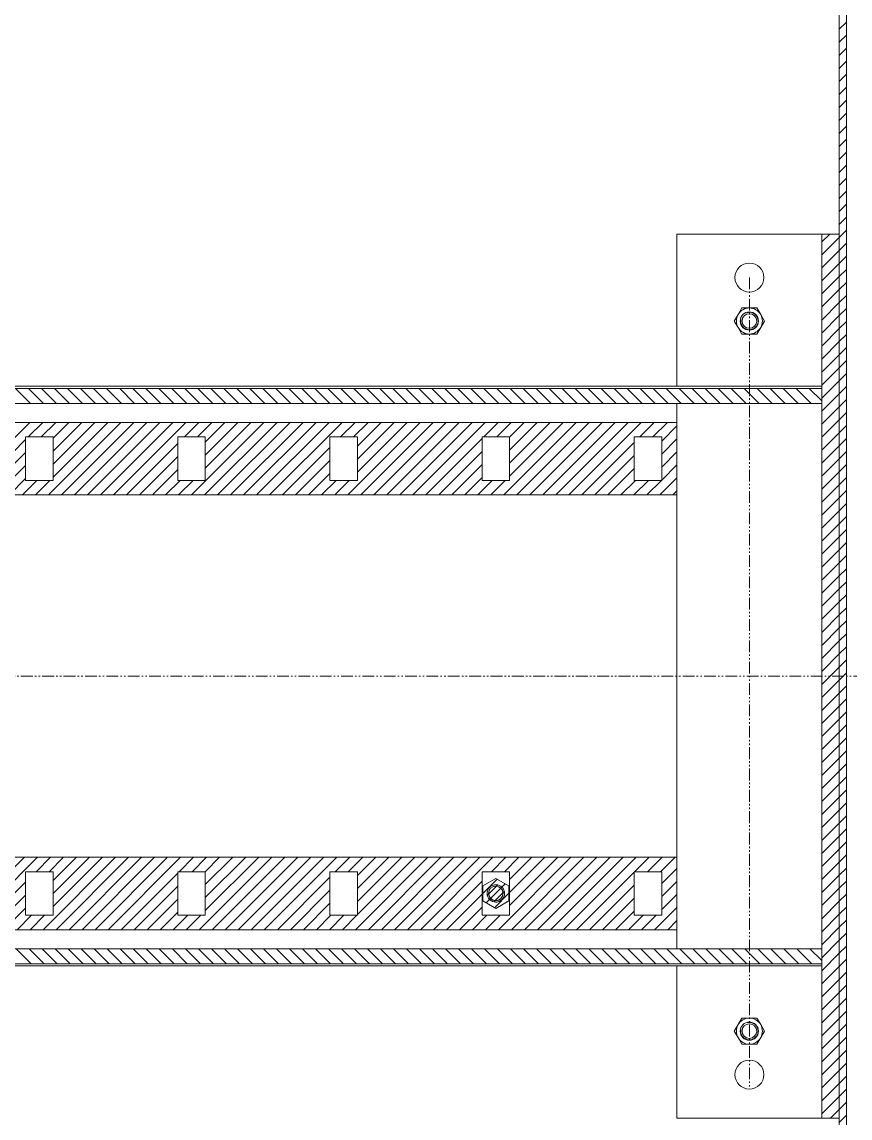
# Model space of a CAD drawing. Header units: millimetres. Extents: x 2179 to 44859, y 3478 to 159868.
# Drawn here: x 33999 to 34571, y 149118 to 149875 of the extents above; entities that cross this region are included whole.
import ezdxf

# ---------------------------------------------------------------- set-up
doc = ezdxf.new("R2010")
doc.units = ezdxf.units.MM
doc.linetypes.add('IMPORT-PHANTOM2', pattern=[14.732, 8.128, -1.524, 1.016, -1.524, 1.016, -1.524])
for name, color, linetype, lineweight in [('0-1', 7, 'IMPORT-PHANTOM2', 9), ('0-2', 7, 'Continuous', 9), ('2966-1_navrh dispozice stroju-HK_dwg-1', 7, 'Continuous', 9)]:
    doc.layers.add(name, color=color, linetype=linetype, lineweight=lineweight)

# ---------------------------------------------------------------- blocks, each defined once
blk = doc.blocks.new('2966-1_navrh dispozice stroju-HK_dwg__X1566-903141-1NP _ stroje - KOTVÍCÍ BODY')
at = {"layer": '0-2'}
for p, q in [((-26831.18, 18414.95), (-26836.18, 18419.95)), ((-26822.2, 18414.95), (-26827.2, 18419.95)), ((-26813.22, 18414.95), (-26818.22, 18419.95)), ((-26804.24, 18414.95), (-26809.24, 18419.95)), ((-26795.26, 18414.95), (-26800.26, 18419.95)), ((-26786.28, 18414.95), (-26791.28, 18419.95)), ((-26777.3, 18414.95), (-26782.3, 18419.95)), ((-26768.32, 18414.95), (-26773.32, 18419.95)), ((-26759.34, 18414.95), (-26764.34, 18419.95)), ((-26750.36, 18414.95), (-26755.36, 18419.95)), ((-26741.38, 18414.95), (-26746.38, 18419.95)), ((-26732.39, 18414.95), (-26737.39, 18419.95)), ((-26723.41, 18414.95), (-26728.41, 18419.95)), ((-26714.43, 18414.95), (-26719.43, 18419.95)), ((-26705.45, 18414.95), (-26710.45, 18419.95)), ((-26696.47, 18414.95), (-26701.47, 18419.95)), ((-26687.49, 18414.95), (-26692.49, 18419.95)), ((-26678.51, 18414.95), (-26683.51, 18419.95)), ((-26669.53, 18414.95), (-26674.53, 18419.95)), ((-26660.55, 18414.95), (-26665.55, 18419.95)), ((-26651.57, 18414.95), (-26656.57, 18419.95)), ((-26642.59, 18414.95), (-26647.59, 18419.95)), ((-26633.61, 18414.95), (-26638.61, 18419.95)), ((-26624.63, 18414.95), (-26629.63, 18419.95)), ((-26615.65, 18414.95), (-26620.65, 18419.95)), ((-26606.67, 18414.95), (-26611.67, 18419.95)), ((-26597.69, 18414.95), (-26602.69, 18419.95)), ((-26588.71, 18414.95), (-26593.71, 18419.95)), ((-26579.73, 18414.95), (-26584.73, 18419.95)), ((-26570.75, 18414.95), (-26575.75, 18419.95)), ((-26561.77, 18414.95), (-26566.77, 18419.95)), ((-26552.79, 18414.95), (-26557.79, 18419.95)), ((-26543.81, 18414.95), (-26548.81, 18419.95)), ((-26534.83, 18414.95), (-26539.83, 18419.95)), ((-26525.85, 18414.95), (-26530.85, 18419.95)), ((-26516.87, 18414.95), (-26521.87, 18419.95)), ((-26507.89, 18414.95), (-26512.89, 18419.95)), ((-26498.91, 18414.95), (-26503.91, 18419.95)), ((-26489.93, 18414.95), (-26494.93, 18419.95)), ((-26480.95, 18414.95), (-26485.95, 18419.95)), ((-26471.97, 18414.95), (-26476.97, 18419.95)), ((-26462.99, 18414.95), (-26467.99, 18419.95)), ((-26454.01, 18414.95), (-26459.01, 18419.95)), ((-26445.03, 18414.95), (-26450.03, 18419.95)), ((-26436.05, 18414.95), (-26441.05, 18419.95)), ((-26427.07, 18414.95), (-26432.07, 18419.95)), ((-26418.09, 18414.95), (-26423.09, 18419.95)), ((-26409.11, 18414.95), (-26414.11, 18419.95)), ((-26400.13, 18414.95), (-26405.13, 18419.95)), ((-26391.15, 18414.95), (-26396.15, 18419.95)), ((-26382.17, 18414.95), (-26387.17, 18419.95)), ((-26373.18, 18414.95), (-26378.18, 18419.95)), ((-26364.2, 18414.95), (-26369.2, 18419.95)), ((-26355.22, 18414.95), (-26360.22, 18419.95)), ((-26346.24, 18414.95), (-26351.24, 18419.95)), ((-26337.26, 18414.95), (-26342.26, 18419.95)), ((-26328.28, 18414.95), (-26333.28, 18419.95)), ((-26319.3, 18414.95), (-26324.3, 18419.95)), ((-26310.32, 18414.95), (-26315.32, 18419.95)), ((-26301.34, 18414.95), (-26306.34, 18419.95)), ((-26292.36, 18414.95), (-26297.36, 18419.95)), ((-26283.38, 18414.95), (-26288.38, 18419.95)), ((-26274.4, 18414.95), (-26279.4, 18419.95)), ((-26265.42, 18414.95), (-26270.42, 18419.95)), ((-26256.44, 18414.95), (-26261.44, 18419.95)), ((-26247.46, 18414.95), (-26252.46, 18419.95)), ((-26238.48, 18414.95), (-26243.48, 18419.95)), ((-26229.5, 18414.95), (-26234.5, 18419.95)), ((-26220.52, 18414.95), (-26225.52, 18419.95)), ((-26211.54, 18414.95), (-26216.54, 18419.95)), ((-26202.56, 18414.95), (-26207.56, 18419.95)), ((-26193.58, 18414.95), (-26198.58, 18419.95)), ((-26184.6, 18414.95), (-26189.6, 18419.95)), ((-26175.62, 18414.95), (-26180.62, 18419.95)), ((-26166.64, 18414.95), (-26171.64, 18419.95)), ((-26157.66, 18414.95), (-26162.66, 18419.95)), ((-26148.68, 18414.95), (-26153.68, 18419.95)), ((-26139.7, 18414.95), (-26144.7, 18419.95)), ((-26130.72, 18414.95), (-26135.72, 18419.95)), ((-26121.74, 18414.95), (-26126.74, 18419.95)), ((-26112.76, 18414.95), (-26117.76, 18419.95)), ((-26103.78, 18414.95), (-26108.78, 18419.95)), ((-26094.8, 18414.95), (-26099.8, 18419.95)), ((-26085.82, 18414.95), (-26090.82, 18419.95)), ((-26076.84, 18414.95), (-26081.84, 18419.95))]:
    blk.add_line(p, q, dxfattribs=at)
blk = doc.blocks.new('2966-1_navrh dispozice stroju-HK_dwg__X1575-903150-1NP _ stroje - KOTVÍCÍ BODY')
at = {"layer": '0-2'}
for p, q in [((-26196.78, 18394.73), (-26188.56, 18402.95)), ((-26196.78, 18385.75), (-26186.43, 18396.1)), ((-26196.78, 18376.77), (-26186.43, 18387.12)), ((-26196.78, 18367.79), (-26186.43, 18378.14)), ((-26196.78, 18358.81), (-26186.43, 18369.16)), ((-26196.78, 18349.83), (-26186.43, 18360.18)), ((-26196.78, 18340.85), (-26186.43, 18351.2)), ((-26196.78, 18331.87), (-26186.43, 18342.22)), ((-26196.78, 18322.89), (-26186.43, 18333.24)), ((-26196.78, 18313.9), (-26186.43, 18324.25)), ((-26196.78, 18304.92), (-26186.43, 18315.27)), ((-26196.78, 18295.94), (-26186.43, 18306.29)), ((-26196.78, 18286.96), (-26186.43, 18297.31)), ((-26196.78, 18277.98), (-26186.43, 18288.33)), ((-26196.78, 18269), (-26186.43, 18279.35)), ((-26196.78, 18260.02), (-26186.43, 18270.37)), ((-26196.78, 18251.04), (-26186.43, 18261.39)), ((-26196.78, 18242.06), (-26186.43, 18252.41)), ((-26196.78, 18233.08), (-26186.43, 18243.43)), ((-26196.78, 18224.1), (-26186.43, 18234.45)), ((-26196.78, 18215.12), (-26186.43, 18225.47)), ((-26196.78, 18206.14), (-26186.43, 18216.49)), ((-26196.78, 18197.16), (-26186.43, 18207.51)), ((-26196.78, 18188.18), (-26186.43, 18198.53)), ((-26196.78, 18179.2), (-26186.43, 18189.55)), ((-26196.78, 18170.22), (-26186.43, 18180.57)), ((-26196.78, 18161.24), (-26186.43, 18171.59)), ((-26196.78, 18152.26), (-26186.43, 18162.61)), ((-26196.78, 18143.28), (-26186.43, 18153.63)), ((-26196.78, 18134.3), (-26186.43, 18144.65)), ((-26196.78, 18125.32), (-26186.43, 18135.67)), ((-26196.78, 18116.34), (-26186.43, 18126.69)), ((-26196.78, 18107.36), (-26186.43, 18117.71)), ((-26196.78, 18098.38), (-26186.43, 18108.73)), ((-26196.78, 18089.4), (-26186.43, 18099.75)), ((-26196.78, 18080.42), (-26186.43, 18090.77)), ((-26196.78, 18071.44), (-26186.43, 18081.79)), ((-26196.78, 18062.46), (-26186.43, 18072.81)), ((-26196.78, 18053.48), (-26186.43, 18063.83)), ((-26196.78, 18044.5), (-26186.43, 18054.85)), ((-26196.78, 18035.52), (-26186.43, 18045.87)), ((-26196.78, 18026.54), (-26186.43, 18036.89)), ((-26196.78, 18017.56), (-26186.43, 18027.91)), ((-26196.78, 18008.58), (-26186.43, 18018.93)), ((-26196.78, 17999.6), (-26186.43, 18009.95)), ((-26196.78, 17990.62), (-26186.43, 18000.97)), ((-26196.78, 17981.64), (-26186.43, 17991.99)), ((-26196.78, 17972.66), (-26186.43, 17983.01)), ((-26196.78, 17963.67), (-26186.43, 17974.02)), ((-26196.78, 17954.69), (-26186.43, 17965.04)), ((-26196.78, 17945.71), (-26186.43, 17956.06)), ((-26196.78, 17936.73), (-26186.43, 17947.08)), ((-26196.78, 17927.75), (-26186.43, 17938.1)), ((-26196.78, 17918.77), (-26186.43, 17929.12)), ((-26196.78, 17909.79), (-26186.43, 17920.14)), ((-26196.78, 17900.81), (-26186.43, 17911.16)), ((-26196.78, 17891.83), (-26186.43, 17902.18)), ((-26196.78, 17882.85), (-26186.43, 17893.2)), ((-26196.78, 17873.87), (-26186.43, 17884.22)), ((-26196.78, 17864.89), (-26186.43, 17875.24)), ((-26196.78, 17855.91), (-26186.43, 17866.26)), ((-26196.78, 17846.93), (-26186.43, 17857.28))]:
    blk.add_line(p, q, dxfattribs=at)
blk = doc.blocks.new('2966-1_navrh dispozice stroju-HK_dwg__X1576-903151-1NP _ stroje - KOTVÍCÍ BODY')
at = {"layer": '0-2'}
for p, q in [((-26583.37, 18394.29), (-26574.71, 18402.95)), ((-26583.37, 18385.31), (-26573.02, 18395.66)), ((-26583.37, 18376.33), (-26573.02, 18386.68)), ((-26583.37, 18367.35), (-26573.02, 18377.7)), ((-26583.37, 18358.37), (-26573.02, 18368.72)), ((-26583.37, 18349.39), (-26573.02, 18359.74)), ((-26583.37, 18340.41), (-26573.02, 18350.76)), ((-26583.37, 18331.43), (-26573.02, 18341.78)), ((-26583.37, 18322.45), (-26573.02, 18332.8)), ((-26583.37, 18313.47), (-26573.02, 18323.82)), ((-26583.37, 18304.49), (-26573.02, 18314.84)), ((-26583.37, 18295.51), (-26573.02, 18305.86)), ((-26583.37, 18286.53), (-26573.02, 18296.88)), ((-26583.37, 18277.55), (-26573.02, 18287.9)), ((-26583.37, 18268.57), (-26573.02, 18278.92)), ((-26583.37, 18259.59), (-26573.02, 18269.94)), ((-26583.37, 18250.61), (-26573.02, 18260.96)), ((-26583.37, 18241.63), (-26573.02, 18251.98)), ((-26583.37, 18232.65), (-26573.02, 18243)), ((-26583.37, 18223.67), (-26573.02, 18234.02)), ((-26583.37, 18214.69), (-26573.02, 18225.04)), ((-26583.37, 18205.71), (-26573.02, 18216.06)), ((-26583.37, 18196.73), (-26573.02, 18207.08)), ((-26583.37, 18187.75), (-26573.02, 18198.1)), ((-26583.37, 18178.76), (-26573.02, 18189.11)), ((-26583.37, 18169.78), (-26573.02, 18180.13)), ((-26583.37, 18160.8), (-26573.02, 18171.15)), ((-26583.37, 18151.82), (-26573.02, 18162.17)), ((-26583.37, 18142.84), (-26573.02, 18153.19)), ((-26583.37, 18133.86), (-26573.02, 18144.21)), ((-26583.37, 18124.88), (-26573.02, 18135.23)), ((-26583.37, 18115.9), (-26573.02, 18126.25)), ((-26583.37, 18106.92), (-26573.02, 18117.27)), ((-26583.37, 18097.94), (-26573.02, 18108.29)), ((-26583.37, 18088.96), (-26573.02, 18099.31)), ((-26583.37, 18079.98), (-26573.02, 18090.33)), ((-26583.37, 18071), (-26573.02, 18081.35)), ((-26583.37, 18062.02), (-26573.02, 18072.37)), ((-26583.37, 18053.04), (-26573.02, 18063.39)), ((-26583.37, 18044.06), (-26573.02, 18054.41)), ((-26583.37, 18035.08), (-26573.02, 18045.43)), ((-26583.37, 18026.1), (-26573.02, 18036.45)), ((-26583.37, 18017.12), (-26573.02, 18027.47)), ((-26583.37, 18008.14), (-26573.02, 18018.49)), ((-26583.37, 17999.16), (-26573.02, 18009.51)), ((-26583.37, 17990.18), (-26573.02, 18000.53)), ((-26583.37, 17981.2), (-26573.02, 17991.55)), ((-26583.37, 17972.22), (-26573.02, 17982.57)), ((-26583.37, 17963.24), (-26573.02, 17973.59)), ((-26583.37, 17954.26), (-26573.02, 17964.61)), ((-26583.37, 17945.28), (-26573.02, 17955.63)), ((-26583.37, 17936.3), (-26573.02, 17946.65)), ((-26583.37, 17927.32), (-26573.02, 17937.67)), ((-26583.37, 17918.34), (-26573.02, 17928.69)), ((-26583.37, 17909.36), (-26573.02, 17919.71)), ((-26583.37, 17900.38), (-26573.02, 17910.73)), ((-26583.37, 17891.4), (-26573.02, 17901.75)), ((-26583.37, 17882.42), (-26573.02, 17892.77)), ((-26583.37, 17873.44), (-26573.02, 17883.79)), ((-26583.37, 17864.46), (-26573.02, 17874.81)), ((-26583.37, 17855.48), (-26573.02, 17865.83)), ((-26583.37, 17846.5), (-26573.02, 17856.85))]:
    blk.add_line(p, q, dxfattribs=at)
blk = doc.blocks.new('2966-1_navrh dispozice stroju-HK_dwg__X1577-903152-1NP _ stroje - KOTVÍCÍ BODY')
at = {"layer": '0-2'}
for p, q in [((-26675.49, 18402.95), (-26687.49, 18414.95)), ((-26666.51, 18402.95), (-26678.51, 18414.95)), ((-26657.53, 18402.95), (-26669.53, 18414.95)), ((-26648.55, 18402.95), (-26660.55, 18414.95)), ((-26639.57, 18402.95), (-26651.57, 18414.95)), ((-26630.59, 18402.95), (-26642.59, 18414.95)), ((-26621.61, 18402.95), (-26633.61, 18414.95)), ((-26612.63, 18402.95), (-26624.63, 18414.95)), ((-26603.65, 18402.95), (-26615.65, 18414.95)), ((-26594.67, 18402.95), (-26606.67, 18414.95)), ((-26585.69, 18402.95), (-26597.69, 18414.95)), ((-26576.71, 18402.95), (-26588.71, 18414.95)), ((-26567.73, 18402.95), (-26579.73, 18414.95)), ((-26558.75, 18402.95), (-26570.75, 18414.95)), ((-26549.77, 18402.95), (-26561.77, 18414.95)), ((-26540.79, 18402.95), (-26552.79, 18414.95)), ((-26531.81, 18402.95), (-26543.81, 18414.95)), ((-26522.83, 18402.95), (-26534.83, 18414.95)), ((-26513.85, 18402.95), (-26525.85, 18414.95)), ((-26504.87, 18402.95), (-26516.87, 18414.95)), ((-26495.89, 18402.95), (-26507.89, 18414.95)), ((-26486.91, 18402.95), (-26498.91, 18414.95)), ((-26477.93, 18402.95), (-26489.93, 18414.95)), ((-26468.95, 18402.95), (-26480.95, 18414.95)), ((-26459.97, 18402.95), (-26471.97, 18414.95)), ((-26450.99, 18402.95), (-26462.99, 18414.95)), ((-26442.01, 18402.95), (-26454.01, 18414.95)), ((-26433.03, 18402.95), (-26445.03, 18414.95)), ((-26424.05, 18402.95), (-26436.05, 18414.95)), ((-26415.07, 18402.95), (-26427.07, 18414.95)), ((-26406.09, 18402.95), (-26418.09, 18414.95)), ((-26397.11, 18402.95), (-26409.11, 18414.95)), ((-26388.13, 18402.95), (-26400.13, 18414.95)), ((-26379.15, 18402.95), (-26391.15, 18414.95)), ((-26370.17, 18402.95), (-26382.17, 18414.95)), ((-26361.18, 18402.95), (-26373.18, 18414.95)), ((-26352.2, 18402.95), (-26364.2, 18414.95)), ((-26343.22, 18402.95), (-26355.22, 18414.95)), ((-26334.24, 18402.95), (-26346.24, 18414.95)), ((-26325.26, 18402.95), (-26337.26, 18414.95)), ((-26316.28, 18402.95), (-26328.28, 18414.95)), ((-26307.3, 18402.95), (-26319.3, 18414.95)), ((-26298.32, 18402.95), (-26310.32, 18414.95)), ((-26289.34, 18402.95), (-26301.34, 18414.95)), ((-26280.36, 18402.95), (-26292.36, 18414.95)), ((-26271.38, 18402.95), (-26283.38, 18414.95)), ((-26262.4, 18402.95), (-26274.4, 18414.95)), ((-26253.42, 18402.95), (-26265.42, 18414.95)), ((-26244.44, 18402.95), (-26256.44, 18414.95)), ((-26235.46, 18402.95), (-26247.46, 18414.95)), ((-26226.48, 18402.95), (-26238.48, 18414.95)), ((-26217.5, 18402.95), (-26229.5, 18414.95)), ((-26208.52, 18402.95), (-26220.52, 18414.95)), ((-26199.54, 18402.95), (-26211.54, 18414.95)), ((-26190.56, 18402.95), (-26202.56, 18414.95)), ((-26181.58, 18402.95), (-26193.58, 18414.95)), ((-26172.6, 18402.95), (-26184.6, 18414.95)), ((-26163.62, 18402.95), (-26175.62, 18414.95)), ((-26154.64, 18402.95), (-26166.64, 18414.95)), ((-26145.66, 18402.95), (-26157.66, 18414.95)), ((-26136.68, 18402.95), (-26148.68, 18414.95)), ((-26127.7, 18402.95), (-26139.7, 18414.95)), ((-26118.72, 18402.95), (-26130.72, 18414.95)), ((-26109.74, 18402.95), (-26121.74, 18414.95)), ((-26100.76, 18402.95), (-26112.76, 18414.95)), ((-26091.78, 18402.95), (-26103.78, 18414.95)), ((-26082.8, 18402.95), (-26094.8, 18414.95)), ((-26079.9, 18409.03), (-26085.82, 18414.95)), ((-26684.47, 18402.95), (-26689.9, 18408.37))]:
    blk.add_line(p, q, dxfattribs=at)
blk = doc.blocks.new('2966-1_navrh dispozice stroju-HK_dwg__X1587-903162-1NP _ stroje - KOTVÍCÍ BODY')
at = {"layer": '0-2'}
for p, q in [((-26249.9, 18291.66), (-26259.9, 18301.66)), ((-26241.7, 18292.45), (-26252.2, 18302.95)), ((-26232.72, 18292.45), (-26243.22, 18302.95)), ((-26223.74, 18292.45), (-26234.24, 18302.95)), ((-26209.9, 18287.58), (-26225.26, 18302.95)), ((-26209.9, 18296.56), (-26216.28, 18302.95)), ((-26249.9, 18282.68), (-26259.9, 18292.68)), ((-26249.9, 18273.7), (-26259.9, 18283.7)), ((-26209.9, 18278.6), (-26219.9, 18288.6)), ((-26209.9, 18224.72), (-26259.9, 18274.72)), ((-26209.9, 18269.62), (-26219.9, 18279.62)), ((-26209.9, 18233.7), (-26249.65, 18273.45)), ((-26209.9, 18242.68), (-26240.67, 18273.45)), ((-26209.9, 18251.66), (-26231.68, 18273.45)), ((-26209.9, 18260.64), (-26222.7, 18273.45)), ((-26209.9, 18215.74), (-26259.9, 18265.74)), ((-26209.9, 18206.76), (-26259.9, 18256.76)), ((-26209.9, 18197.78), (-26259.9, 18247.78)), ((-26209.9, 18188.8), (-26259.9, 18238.8)), ((-26209.9, 18179.82), (-26259.9, 18229.82)), ((-26226.51, 18187.45), (-26259.9, 18220.84)), ((-26235.49, 18187.45), (-26259.9, 18211.86)), ((-26244.47, 18187.45), (-26259.9, 18202.88)), ((-26249.9, 18183.9), (-26259.9, 18193.9)), ((-26249.9, 18174.92), (-26259.9, 18184.92)), ((-26209.9, 18125.94), (-26259.9, 18175.94)), ((-26209.9, 18170.84), (-26219.9, 18180.84)), ((-26209.9, 18134.92), (-26243.43, 18168.45)), ((-26209.9, 18143.9), (-26234.45, 18168.45)), ((-26209.9, 18152.88), (-26225.47, 18168.45)), ((-26209.9, 18161.86), (-26219.9, 18171.86)), ((-26209.9, 18116.96), (-26259.9, 18166.96)), ((-26209.9, 18107.98), (-26259.9, 18157.98)), ((-26209.9, 18099), (-26259.9, 18149)), ((-26209.9, 18090.02), (-26259.9, 18140.02)), ((-26209.9, 18081.04), (-26259.9, 18131.04)), ((-26220.29, 18082.45), (-26259.9, 18122.06)), ((-26229.27, 18082.45), (-26259.9, 18113.08)), ((-26238.25, 18082.45), (-26259.9, 18104.1)), ((-26247.23, 18082.45), (-26259.9, 18095.12)), ((-26249.9, 18076.14), (-26259.9, 18086.14)), ((-26209.9, 18072.06), (-26219.9, 18082.06)), ((-26249.9, 18067.16), (-26259.9, 18077.16)), ((-26209.9, 18063.08), (-26219.9, 18073.08)), ((-26209.9, 18018.18), (-26259.9, 18068.18)), ((-26209.9, 18027.16), (-26246.19, 18063.45)), ((-26209.9, 18036.14), (-26237.21, 18063.45)), ((-26209.9, 18045.12), (-26228.23, 18063.45)), ((-26209.9, 18054.1), (-26219.9, 18064.1)), ((-26209.9, 18009.2), (-26259.9, 18059.2)), ((-26209.9, 18000.22), (-26259.9, 18050.22)), ((-26209.9, 17991.24), (-26259.9, 18041.24)), ((-26209.9, 17982.26), (-26259.9, 18032.26)), ((-26209.9, 17973.27), (-26259.9, 18023.27)), ((-26223.05, 17977.45), (-26259.9, 18014.29)), ((-26232.03, 17977.45), (-26259.9, 18005.31)), ((-26241.01, 17977.45), (-26259.9, 17996.33)), ((-26249.9, 17977.35), (-26259.9, 17987.35)), ((-26249.9, 17968.37), (-26259.9, 17978.37)), ((-26209.9, 17964.29), (-26219.9, 17974.29)), ((-26249.9, 17959.39), (-26259.9, 17969.39)), ((-26209.9, 17955.31), (-26219.9, 17965.31)), ((-26209.9, 17910.41), (-26259.9, 17960.41)), ((-26209.9, 17919.39), (-26248.95, 17958.45)), ((-26209.9, 17928.37), (-26239.97, 17958.45)), ((-26209.9, 17937.35), (-26230.99, 17958.45)), ((-26209.9, 17946.33), (-26222.01, 17958.45)), ((-26209.9, 17901.43), (-26259.9, 17951.43)), ((-26209.9, 17892.45), (-26259.9, 17942.45)), ((-26209.9, 17883.47), (-26259.9, 17933.47)), ((-26209.9, 17874.49), (-26259.9, 17924.49)), ((-26209.9, 17865.51), (-26259.9, 17915.51)), ((-26225.82, 17872.45), (-26259.9, 17906.53)), ((-26234.8, 17872.45), (-26259.9, 17897.55)), ((-26243.78, 17872.45), (-26259.9, 17888.57)), ((-26249.9, 17869.59), (-26259.9, 17879.59)), ((-26249.9, 17860.61), (-26259.9, 17870.61)), ((-26209.9, 17856.53), (-26219.9, 17866.53)), ((-26209.9, 17811.63), (-26259.9, 17861.63)), ((-26209.9, 17802.65), (-26259.9, 17852.65)), ((-26209.9, 17820.61), (-26242.74, 17853.45)), ((-26209.9, 17829.59), (-26233.76, 17853.45)), ((-26209.9, 17838.57), (-26224.78, 17853.45)), ((-26209.9, 17847.55), (-26219.9, 17857.55))]:
    blk.add_line(p, q, dxfattribs=at)
blk = doc.blocks.new('2966-1_navrh dispozice stroju-HK_dwg__X1589-903164-1NP _ stroje - KOTVÍCÍ BODY')
at = {"layer": '0-2'}
for p, q in [((-26547.03, 18292.45), (-26557.53, 18302.95)), ((-26538.05, 18292.45), (-26548.55, 18302.95)), ((-26529.07, 18292.45), (-26539.57, 18302.95)), ((-26520.09, 18292.45), (-26530.59, 18302.95)), ((-26509.9, 18291.24), (-26521.61, 18302.95)), ((-26509.9, 18300.22), (-26512.63, 18302.95)), ((-26549.9, 18286.33), (-26559.9, 18296.33)), ((-26509.9, 18282.26), (-26519.9, 18292.26)), ((-26549.9, 18277.35), (-26559.9, 18287.35)), ((-26509.9, 18273.27), (-26519.9, 18283.27)), ((-26509.9, 18228.37), (-26559.9, 18278.37)), ((-26509.9, 18264.29), (-26519.9, 18274.29)), ((-26509.9, 18219.39), (-26559.9, 18269.39)), ((-26509.9, 18237.35), (-26545.99, 18273.45)), ((-26509.9, 18246.33), (-26537.01, 18273.45)), ((-26509.9, 18255.31), (-26528.03, 18273.45)), ((-26509.9, 18210.41), (-26559.9, 18260.41)), ((-26509.9, 18201.43), (-26559.9, 18251.43)), ((-26509.9, 18192.45), (-26559.9, 18242.45)), ((-26509.9, 18183.47), (-26559.9, 18233.47)), ((-26522.86, 18187.45), (-26559.9, 18224.49)), ((-26531.84, 18187.45), (-26559.9, 18215.51)), ((-26540.82, 18187.45), (-26559.9, 18206.53)), ((-26549.8, 18187.45), (-26559.9, 18197.55)), ((-26549.9, 18178.57), (-26559.9, 18188.57)), ((-26509.9, 18174.49), (-26519.9, 18184.49)), ((-26549.9, 18169.59), (-26559.9, 18179.59)), ((-26509.9, 18120.61), (-26559.9, 18170.61)), ((-26509.9, 18129.59), (-26548.76, 18168.45)), ((-26509.9, 18138.57), (-26539.78, 18168.45)), ((-26509.9, 18147.55), (-26530.8, 18168.45)), ((-26509.9, 18156.53), (-26521.82, 18168.45)), ((-26509.9, 18165.51), (-26519.9, 18175.51)), ((-26509.9, 18111.63), (-26559.9, 18161.63)), ((-26509.9, 18102.65), (-26559.9, 18152.65)), ((-26509.9, 18093.67), (-26559.9, 18143.67)), ((-26509.9, 18084.69), (-26559.9, 18134.69)), ((-26509.9, 18075.71), (-26559.9, 18125.71)), ((-26525.62, 18082.45), (-26559.9, 18116.73)), ((-26534.6, 18082.45), (-26559.9, 18107.75)), ((-26543.58, 18082.45), (-26559.9, 18098.77)), ((-26549.9, 18079.79), (-26559.9, 18089.79)), ((-26549.9, 18070.81), (-26559.9, 18080.81)), ((-26509.9, 18021.83), (-26559.9, 18071.83)), ((-26509.9, 18066.73), (-26519.9, 18076.73)), ((-26509.9, 18012.85), (-26559.9, 18062.85)), ((-26509.9, 18030.81), (-26542.54, 18063.45)), ((-26509.9, 18039.79), (-26533.56, 18063.45)), ((-26509.9, 18048.77), (-26524.58, 18063.45)), ((-26509.9, 18057.75), (-26519.9, 18067.75)), ((-26509.9, 18003.87), (-26559.9, 18053.87)), ((-26509.9, 17994.89), (-26559.9, 18044.89)), ((-26509.9, 17985.91), (-26559.9, 18035.91)), ((-26509.9, 17976.93), (-26559.9, 18026.93)), ((-26509.9, 17967.95), (-26559.9, 18017.95)), ((-26528.38, 17977.45), (-26559.9, 18008.97)), ((-26537.36, 17977.45), (-26559.9, 17999.99)), ((-26546.34, 17977.45), (-26559.9, 17991.01)), ((-26549.9, 17972.03), (-26559.9, 17982.03)), ((-26549.9, 17963.04), (-26559.9, 17973.04)), ((-26509.9, 17914.06), (-26559.9, 17964.06)), ((-26509.9, 17958.97), (-26519.9, 17968.97)), ((-26509.9, 17923.04), (-26545.3, 17958.45)), ((-26509.9, 17932.03), (-26536.32, 17958.45)), ((-26509.9, 17941.01), (-26527.34, 17958.45)), ((-26509.9, 17949.99), (-26519.9, 17959.99)), ((-26509.9, 17905.08), (-26559.9, 17955.08)), ((-26509.9, 17896.1), (-26559.9, 17946.1)), ((-26509.9, 17887.12), (-26559.9, 17937.12)), ((-26509.9, 17878.14), (-26559.9, 17928.14)), ((-26509.9, 17869.16), (-26559.9, 17919.16)), ((-26522.16, 17872.45), (-26559.9, 17910.18)), ((-26531.14, 17872.45), (-26559.9, 17901.2)), ((-26540.12, 17872.45), (-26559.9, 17892.22)), ((-26549.11, 17872.45), (-26559.9, 17883.24)), ((-26549.9, 17864.26), (-26559.9, 17874.26)), ((-26509.9, 17860.18), (-26519.9, 17870.18)), ((-26549.9, 17855.28), (-26559.9, 17865.28)), ((-26509.9, 17851.2), (-26519.9, 17861.2)), ((-26509.9, 17806.3), (-26559.9, 17856.3)), ((-26509.9, 17815.28), (-26548.07, 17853.45)), ((-26509.9, 17824.26), (-26539.09, 17853.45)), ((-26509.9, 17833.24), (-26530.11, 17853.45)), ((-26509.9, 17842.22), (-26521.12, 17853.45))]:
    blk.add_line(p, q, dxfattribs=at)
blk = doc.blocks.new('2966-1_navrh dispozice stroju-HK_dwg__X1606-903181-1NP _ stroje - KOTVÍCÍ BODY')
at = {"layer": '0-2'}
for p, q in [((-26238.5, 18181.48), (-26241.51, 18184.49)), ((-26225.05, 18177.01), (-26234.99, 18186.95)), ((-26234.95, 18168.95), (-26244.8, 18178.8)), ((-26228.34, 18171.32), (-26231.36, 18174.34))]:
    blk.add_line(p, q, dxfattribs=at)
blk = doc.blocks.new('2966-1_navrh dispozice stroju-HK_dwg__X1607-903182-1NP _ stroje - KOTVÍCÍ BODY')
at = {"layer": '0-2'}
for p, q in [((-26229.08, 18176.55), (-26236.29, 18183.76)), ((-26233.61, 18172.1), (-26240.75, 18179.24)), ((-26230.69, 18173.67), (-26239.17, 18182.15))]:
    blk.add_line(p, q, dxfattribs=at)
blk = doc.blocks.new('2966-1_navrh dispozice stroju-HK_dwg-867852-1NP _ stroje - KOTVÍCÍ BODY')
at = {"layer": '0-1'}
for p, q in [((-13033.83, 29530.57), (-14683.48, 26786.21)), ((-13394.2, 29464.83), (-12914.24, 29176.32))]:
    blk.add_line(p, q, dxfattribs=at)
at = {"layer": '0-2'}
for p, q in [((-13304.16, 29469.05), (-14849.74, 26897.82)), ((-12961.33, 29262.97), (-13601.72, 28197.63)), ((-13034.28, 29190.14), (-13023.03, 29183.38))]:
    blk.add_line(p, q, dxfattribs=at)
at = {"layer": '0-2', "flags": 128}
for points in [[(-13766.79, 29766.97), (-12481.18, 28994.18), (-12483.76, 28989.9), (-13769.37, 29762.69)], [(-12871.34, 29208.87), (-13394.15, 29523.14), (-13387.97, 29533.43), (-12865.16, 29219.16)], [(-13302.85, 29468.26), (-14848.43, 26897.04), (-14839.56, 26891.7), (-13293.98, 29462.93)], [(-13363.45, 29440.29), (-13368.65, 29440.38), (-13373.84, 29440.47), (-13376.36, 29445.01), (-13378.88, 29449.56), (-13376.2, 29454.01), (-13373.53, 29458.47), (-13368.33, 29458.38), (-13363.13, 29458.28), (-13360.62, 29453.74), (-13358.1, 29449.19), (-13360.77, 29444.74)], [(-13340.88, 29340.02), (-13331.09, 29356.31), (-13305.38, 29340.85), (-13315.17, 29324.57)], [(-14508.22, 26692.54), (-12962.64, 29263.76), (-12971.51, 29269.09), (-14517.09, 26697.87)], [(-13394.98, 29250.03), (-13385.19, 29266.32), (-13359.47, 29250.86), (-13369.26, 29234.58)], [(-12943.49, 29187.84), (-12948.68, 29187.93), (-12953.88, 29188.02), (-12956.39, 29192.57), (-12958.91, 29197.12), (-12956.24, 29201.57), (-12953.56, 29206.02), (-12948.36, 29205.93), (-12943.17, 29205.84), (-12940.65, 29201.29), (-12938.13, 29196.75), (-12940.81, 29192.3)], [(-13083.76, 29185.47), (-13073.97, 29201.75), (-13048.26, 29186.29), (-13058.05, 29170.01)], [(-13449.07, 29160.04), (-13439.28, 29176.32), (-13413.57, 29160.87), (-13423.36, 29144.58)], [(-13137.85, 29095.47), (-13128.06, 29111.76), (-13102.35, 29096.3), (-13112.14, 29080.02)], [(-13111.2, 29090.53), (-13111.01, 29100.92), (-13119.92, 29106.28), (-13129.01, 29101.24), (-13129.19, 29090.85), (-13120.29, 29085.5)], [(-13503.17, 29070.05), (-13493.38, 29086.33), (-13467.67, 29070.87), (-13477.45, 29054.59)], [(-13191.95, 29005.48), (-13182.16, 29021.76), (-13156.45, 29006.31), (-13166.24, 28990.02)], [(-13557.26, 28980.05), (-13547.47, 28996.34), (-13521.76, 28980.88), (-13531.55, 28964.6)], [(-13246.04, 28915.49), (-13236.26, 28931.77), (-13210.54, 28916.32), (-13220.33, 28900.03)], [(-13300.14, 28825.49), (-13290.35, 28841.78), (-13264.64, 28826.32), (-13274.43, 28810.04)]]:
    blk.add_lwpolyline(points, close=True, dxfattribs=at)
for points in [[(-13394.15, 29523.14), (-13445.67, 29437.43), (-13355.68, 29383.34)], [(-13345.5, 29377.22), (-13334.25, 29370.46), (-13291.4, 29344.7), (-14004.43, 28158.51), (-14013, 28163.66), (-14008.62, 28170.95), (-14034.33, 28186.4), (-14038.71, 28179.12), (-14047.28, 28184.27), (-13334.25, 29370.46)], [(-13291.4, 29344.7), (-13077.13, 29215.9), (-13034.28, 29190.14), (-13747.3, 28003.95), (-13755.87, 28009.1), (-13751.5, 28016.39), (-13777.21, 28031.84), (-13781.59, 28024.56), (-13790.16, 28029.71), (-13077.13, 29215.9)], [(-13012.85, 29177.26), (-12922.86, 29123.17), (-12871.34, 29208.87)]]:
    blk.add_lwpolyline(points, dxfattribs=at)
at = {"layer": '0-2'}
for centre, radius in [((-13394.2, 29464.83), 10), ((-13368.49, 29449.38), 6.28), ((-13368.49, 29449.38), 5.05), ((-12948.52, 29196.93), 6.28), ((-12948.52, 29196.93), 5.05), ((-12922.81, 29181.48), 10), ((-13120.1, 29095.89), 6), ((-13120.1, 29095.89), 5.05)]:
    blk.add_circle(centre, radius, dxfattribs=at)
for centre, radius, start, end in [((-13368.49, 29449.38), 9, 148.98964, 208.98964), ((-13368.49, 29449.38), 9, 88.98964, 148.98964), ((-13368.49, 29449.38), 6, 223.98964, 163.98964), ((-13368.49, 29449.38), 9, 28.98964, 88.98964), ((-13368.49, 29449.38), 9, 328.98964, 28.98964), ((-13368.49, 29449.38), 9, 208.98964, 268.98964), ((-13368.49, 29449.38), 9, 268.98964, 328.98964), ((-12948.52, 29196.93), 9, 88.98964, 148.98964), ((-12948.52, 29196.93), 9, 28.98964, 88.98964), ((-12948.52, 29196.93), 9, 148.98964, 208.98964), ((-12948.52, 29196.93), 6, 223.98964, 163.98964), ((-12948.52, 29196.93), 9, 328.98964, 28.98964), ((-12948.52, 29196.93), 9, 208.98964, 268.98964), ((-12948.52, 29196.93), 9, 268.98964, 328.98964), ((-13120.1, 29095.89), 6, 223.98964, 163.98964), ((-13120.1, 29095.89), 4.93, 223.98964, 163.98964)]:
    blk.add_arc(centre, radius, start, end, dxfattribs=at)
at = {"rotation": 328.989640494807}
for name in ['2966-1_navrh dispozice stroju-HK_dwg__X1566-903141-1NP _ stroje - KOTVÍCÍ BODY', '2966-1_navrh dispozice stroju-HK_dwg__X1577-903152-1NP _ stroje - KOTVÍCÍ BODY', '2966-1_navrh dispozice stroju-HK_dwg__X1576-903151-1NP _ stroje - KOTVÍCÍ BODY', '2966-1_navrh dispozice stroju-HK_dwg__X1589-903164-1NP _ stroje - KOTVÍCÍ BODY', '2966-1_navrh dispozice stroju-HK_dwg__X1575-903150-1NP _ stroje - KOTVÍCÍ BODY', '2966-1_navrh dispozice stroju-HK_dwg__X1587-903162-1NP _ stroje - KOTVÍCÍ BODY', '2966-1_navrh dispozice stroju-HK_dwg__X1606-903181-1NP _ stroje - KOTVÍCÍ BODY', '2966-1_navrh dispozice stroju-HK_dwg__X1607-903182-1NP _ stroje - KOTVÍCÍ BODY']:
    blk.add_blockref(name, (0, 0), dxfattribs=at)

msp = doc.modelspace()

# ---------------------------------------------------------------- block references
at = {"layer": '2966-1_navrh dispozice stroju-HK_dwg-1', "rotation": 301.0103595051954}
msp.add_blockref('2966-1_navrh dispozice stroju-HK_dwg-867852-1NP _ stroje - KOTVÍCÍ BODY', (16148.33, 123038.47), dxfattribs=at)

doc.saveas('drawing.dxf')
